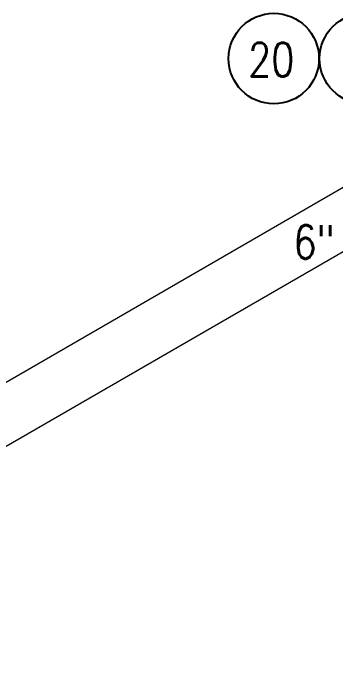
# Model space of a CAD drawing. Header units: millimetres. Extents: x -312439 to 477422, y -331570 to 212570.
# Drawn here: x 351932 to 353129, y 138011 to 140483 of the extents above; entities that cross this region are included whole.
import ezdxf

# ---------------------------------------------------------------- set-up
doc = ezdxf.new("R2010")
doc.units = ezdxf.units.MM
doc.layers.add('ARCONDTEXTO', color=4, linetype='Continuous')
doc.layers.add('TEXTO FORMATO', color=4, linetype='Continuous')
doc.styles.add('ROMANS', font='romans.shx', dxfattribs={"height": 187.5})

msp = doc.modelspace()

# ---------------------------------------------------------------- linework, layer by layer
at = {"color": 5, "linetype": 'Continuous', "lineweight": 0, "extrusion": (4.44089e-16, 0.816497, 0.57735)}
for p, q in [((350746.146, 138446.003), (354007.101, 140328.716)), ((350404.61, 138010.805), (354110.163, 140150.207))]:
    msp.add_line(p, q, dxfattribs=at)
at = {"layer": 'TEXTO FORMATO', "color": 1}
for centre in [(352899.565, 140314.84), (353237.351, 140314.84)]:
    msp.add_circle(centre, 167.835, dxfattribs=at)

# ---------------------------------------------------------------- texts
at = {"layer": 'ARCONDTEXTO', "color": 3, "linetype": 'Continuous', "lineweight": -3, "style": 'ROMANS', "width": 0.8}
msp.add_text('20', height=125, dxfattribs=at).set_placement((352804.247, 140248.775))
at = {"layer": 'ARCONDTEXTO', "linetype": 'Continuous', "lineweight": -3, "style": 'ROMANS', "width": 0.8}
msp.add_text('6"', height=125, dxfattribs=at).set_placement((352972.309, 139572.16))

doc.saveas('drawing.dxf')
